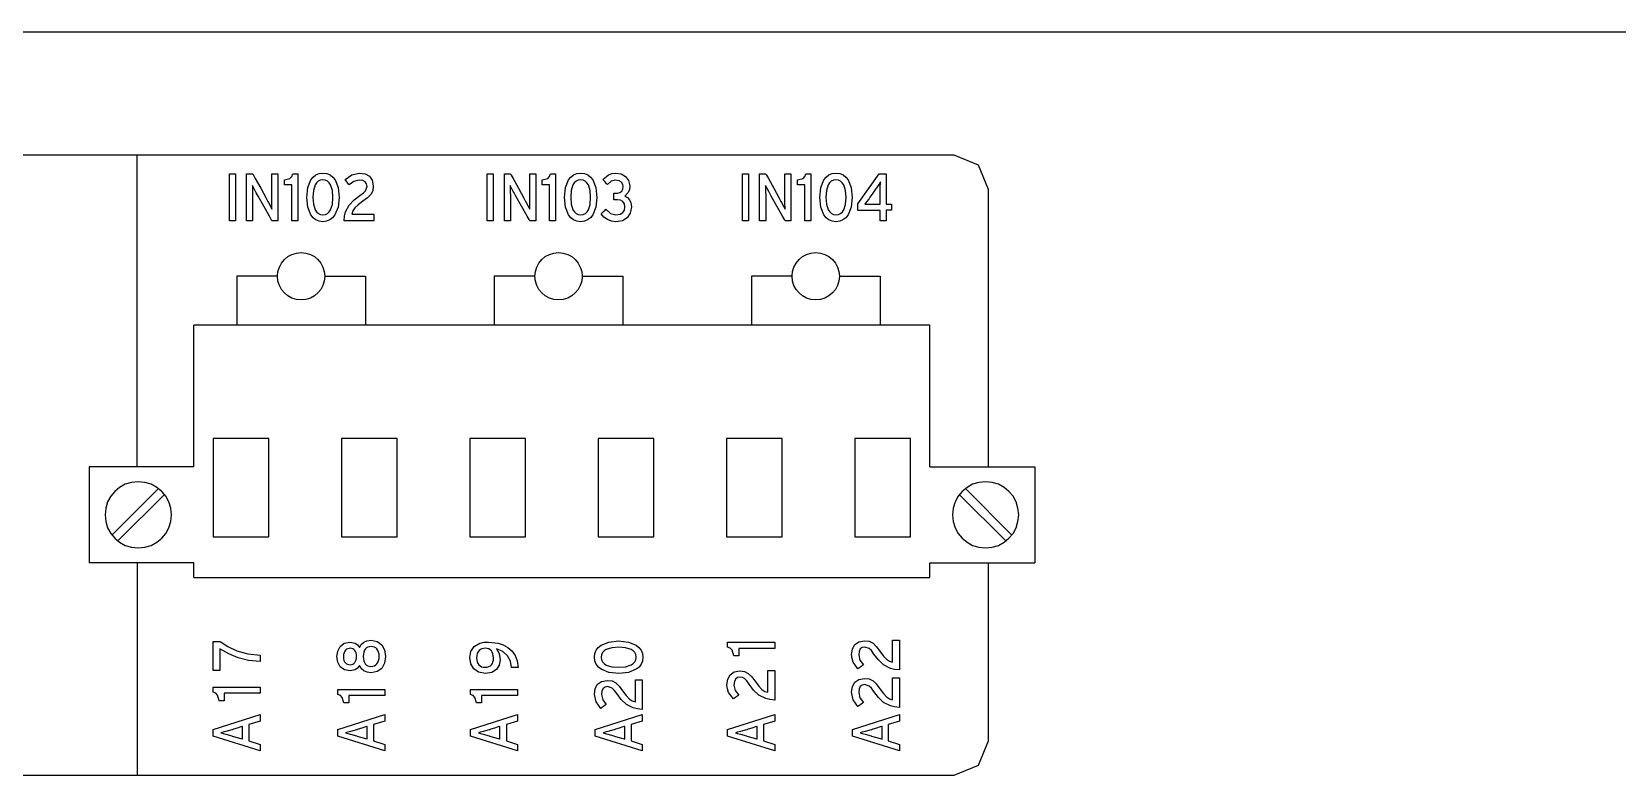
# Model space of a CAD drawing. Extents: x 0.1 to 17.4, y 0.3 to 5.
# Drawn here: x 7.076 to 10.774, y 3.226 to 4.961 of the extents above; entities that cross this region are included whole.
import ezdxf

# ---------------------------------------------------------------- set-up
doc = ezdxf.new("R2010")
doc.units = 0
doc.header["$MEASUREMENT"] = 0
doc.layers.get('0').update_dxf_attribs({"linetype": 'CONTINUOUS'})

msp = doc.modelspace()

# ---------------------------------------------------------------- linework, layer by layer
at = {"color": 7}
for p, q in [((0.3426, 4.9608), (17.1916, 4.9608)), ((7.3222, 3.9459), (7.3222, 4.6729)), ((9.1705, 4.2759), (7.4544, 4.2759)), ((7.4544, 3.9459), (7.4544, 4.2759)), ((9.1705, 3.9459), (9.1705, 4.2759)), ((7.2099, 3.9459), (7.2099, 3.7214)), ((7.4544, 3.9459), (7.2099, 3.9459)), ((9.1705, 3.9459), (9.415, 3.9459)), ((9.415, 3.9459), (9.415, 3.7214)), ((7.2634, 3.7866), (7.3719, 3.8951)), ((9.3614, 3.7866), (9.2533, 3.8951)), ((7.2774, 3.7727), (7.3859, 3.8808)), ((9.3475, 3.7727), (9.239, 3.8808)), ((7.4544, 3.7214), (7.2099, 3.7214)), ((7.3222, 3.7214), (7.3222, 3.226)), ((7.4544, 3.6872), (7.4544, 3.7214)), ((9.1705, 3.6872), (9.1705, 3.7214)), ((9.1705, 3.7214), (9.415, 3.7214)), ((7.4544, 3.6872), (9.1705, 3.6872))]:
    msp.add_line(p, q, dxfattribs=at)
for points in [[(9.3072, 3.9459), (9.3072, 4.5929), (9.2838, 4.6495), (9.2272, 4.6729), (9.1382, 4.6729), (8.8869, 4.6729), (7.9897, 4.6729), (6.7213, 4.6729), (5.2672, 4.6729), (3.8132, 4.6729), (2.5448, 4.6729), (1.6476, 4.6729), (1.3963, 4.6729), (1.3073, 4.6729), (1.2507, 4.6495), (1.2273, 4.5929), (1.2273, 3.9459)], [(7.6365, 4.5193), (7.6349, 4.5223), (7.6305, 4.5301), (7.6174, 4.5537), (7.6042, 4.5774), (7.5998, 4.5852), (7.5982, 4.5881), (7.5911, 4.6017), (7.5911, 4.5969), (7.5912, 4.5898), (7.5912, 4.5763), (7.5912, 4.5738), (7.5912, 4.5674), (7.5912, 4.5478), (7.5912, 4.5282), (7.5912, 4.5218), (7.5912, 4.5193), (7.589, 4.5193), (7.5842, 4.5193), (7.5794, 4.5193), (7.5772, 4.5193), (7.5772, 4.5205), (7.5772, 4.524), (7.5772, 4.5365), (7.5772, 4.5541), (7.5772, 4.5742), (7.5772, 4.5944), (7.5772, 4.612), (7.5772, 4.6245), (7.5772, 4.6279), (7.5772, 4.6292), (7.5795, 4.6292), (7.5846, 4.6292), (7.5896, 4.6292), (7.5919, 4.6292), (7.5935, 4.6263), (7.5976, 4.6187), (7.6102, 4.5956), (7.6227, 4.5725), (7.6268, 4.5649), (7.6284, 4.562), (7.6328, 4.5538), (7.6363, 4.5468), (7.6363, 4.5517), (7.6363, 4.5589), (7.6363, 4.5726), (7.6363, 4.575), (7.6363, 4.5814), (7.6363, 4.6009), (7.6363, 4.6203), (7.6363, 4.6267), (7.6363, 4.6292), (7.6385, 4.6292), (7.6433, 4.6292), (7.6481, 4.6292), (7.6502, 4.6292), (7.6502, 4.6279), (7.6502, 4.6245), (7.6502, 4.612), (7.6502, 4.5944), (7.6502, 4.5742), (7.6502, 4.5541), (7.6502, 4.5365), (7.6502, 4.524), (7.6502, 4.5205), (7.6502, 4.5193), (7.6481, 4.5193), (7.6434, 4.5193), (7.6387, 4.5193), (7.6365, 4.5193)], [(7.6825, 4.5193), (7.6825, 4.5229), (7.6825, 4.5325), (7.6825, 4.5459), (7.6825, 4.5614), (7.6825, 4.5768), (7.6825, 4.5903), (7.6825, 4.5998), (7.6825, 4.6034), (7.6798, 4.6034), (7.6739, 4.6034), (7.668, 4.6034), (7.6653, 4.6034), (7.6653, 4.6052), (7.6653, 4.6092), (7.6653, 4.6131), (7.6653, 4.6149), (7.6783, 4.6186), (7.6827, 4.6229), (7.6852, 4.6292), (7.687, 4.6292), (7.691, 4.6292), (7.695, 4.6292), (7.6969, 4.6292), (7.6969, 4.6279), (7.6969, 4.6245), (7.6969, 4.612), (7.6969, 4.5944), (7.6969, 4.5742), (7.6969, 4.5541), (7.6969, 4.5365), (7.6969, 4.524), (7.6969, 4.5205), (7.6969, 4.5193), (7.6946, 4.5193), (7.6897, 4.5193), (7.6847, 4.5193), (7.6825, 4.5193)], [(7.755, 4.5176), (7.7463, 4.5187), (7.7387, 4.5217), (7.7322, 4.5267), (7.7269, 4.5333), (7.7198, 4.5512), (7.7174, 4.5742), (7.7198, 4.5971), (7.727, 4.615), (7.7324, 4.6217), (7.7389, 4.6267), (7.7466, 4.6298), (7.7554, 4.6309), (7.7641, 4.6298), (7.7718, 4.6267), (7.7783, 4.6218), (7.7836, 4.6151), (7.7908, 4.5973), (7.7932, 4.5742), (7.7907, 4.5514), (7.7834, 4.5335), (7.778, 4.5268), (7.7715, 4.5218), (7.7638, 4.5187), (7.755, 4.5176)], [(7.8047, 4.5193), (7.8058, 4.5306), (7.8083, 4.5404), (7.8165, 4.5562), (7.8281, 4.5685), (7.8417, 4.5787), (7.8497, 4.5846), (7.8548, 4.5897), (7.8581, 4.6), (7.8571, 4.606), (7.8538, 4.6106), (7.8481, 4.6136), (7.8396, 4.6146), (7.8273, 4.6115), (7.8164, 4.6034), (7.815, 4.6054), (7.8118, 4.6097), (7.8087, 4.614), (7.8072, 4.616), (7.8224, 4.627), (7.8401, 4.6309), (7.8536, 4.629), (7.8639, 4.6235), (7.8704, 4.6141), (7.8727, 4.601), (7.8713, 4.5899), (7.867, 4.5811), (7.8595, 4.5733), (7.8486, 4.5654), (7.8371, 4.5569), (7.8296, 4.5496), (7.8252, 4.5426), (7.8228, 4.5353), (7.825, 4.5353), (7.8308, 4.5353), (7.8483, 4.5353), (7.8658, 4.5353), (7.8715, 4.5353), (7.8737, 4.5353), (7.8737, 4.5328), (7.8737, 4.5273), (7.8737, 4.5218), (7.8737, 4.5193), (7.8707, 4.5193), (7.8629, 4.5193), (7.8392, 4.5193), (7.8155, 4.5193), (7.8077, 4.5193), (7.8047, 4.5193)], [(8.2375, 4.5193), (8.2359, 4.5223), (8.2316, 4.5301), (8.2184, 4.5537), (8.2052, 4.5774), (8.2009, 4.5852), (8.1992, 4.5881), (8.1921, 4.6017), (8.1921, 4.5969), (8.1922, 4.5898), (8.1923, 4.5763), (8.1923, 4.5738), (8.1923, 4.5674), (8.1923, 4.5478), (8.1923, 4.5282), (8.1923, 4.5218), (8.1923, 4.5193), (8.1901, 4.5193), (8.1853, 4.5193), (8.1805, 4.5193), (8.1784, 4.5193), (8.1784, 4.5205), (8.1784, 4.524), (8.1784, 4.5365), (8.1784, 4.5541), (8.1784, 4.5742), (8.1784, 4.5944), (8.1784, 4.612), (8.1784, 4.6245), (8.1784, 4.6279), (8.1784, 4.6292), (8.1807, 4.6292), (8.1857, 4.6292), (8.1907, 4.6292), (8.193, 4.6292), (8.1945, 4.6263), (8.1987, 4.6187), (8.2113, 4.5956), (8.2239, 4.5725), (8.228, 4.5649), (8.2296, 4.562), (8.2339, 4.5538), (8.2375, 4.5468), (8.2375, 4.5517), (8.2375, 4.5589), (8.2374, 4.5726), (8.2374, 4.575), (8.2374, 4.5814), (8.2374, 4.6009), (8.2374, 4.6203), (8.2374, 4.6267), (8.2374, 4.6292), (8.2396, 4.6292), (8.2444, 4.6292), (8.2492, 4.6292), (8.2514, 4.6292), (8.2514, 4.6279), (8.2514, 4.6245), (8.2514, 4.612), (8.2514, 4.5944), (8.2514, 4.5742), (8.2514, 4.5541), (8.2514, 4.5365), (8.2514, 4.524), (8.2514, 4.5205), (8.2514, 4.5193), (8.2493, 4.5193), (8.2445, 4.5193), (8.2397, 4.5193), (8.2375, 4.5193)], [(8.2835, 4.5193), (8.2835, 4.5229), (8.2835, 4.5325), (8.2835, 4.5459), (8.2835, 4.5614), (8.2835, 4.5768), (8.2835, 4.5903), (8.2835, 4.5998), (8.2835, 4.6034), (8.2808, 4.6034), (8.275, 4.6034), (8.2692, 4.6034), (8.2665, 4.6034), (8.2665, 4.6052), (8.2665, 4.6092), (8.2665, 4.6131), (8.2665, 4.6149), (8.2794, 4.6186), (8.2838, 4.6229), (8.2862, 4.6292), (8.288, 4.6292), (8.292, 4.6292), (8.2961, 4.6292), (8.2979, 4.6292), (8.2979, 4.6279), (8.2979, 4.6245), (8.2979, 4.612), (8.2979, 4.5944), (8.2979, 4.5742), (8.2979, 4.5541), (8.2979, 4.5365), (8.2979, 4.524), (8.2979, 4.5205), (8.2979, 4.5193), (8.2956, 4.5193), (8.2907, 4.5193), (8.2857, 4.5193), (8.2835, 4.5193)], [(8.3562, 4.5176), (8.3474, 4.5187), (8.3398, 4.5217), (8.3333, 4.5267), (8.328, 4.5333), (8.3208, 4.5512), (8.3184, 4.5742), (8.3208, 4.5971), (8.3281, 4.615), (8.3334, 4.6217), (8.3399, 4.6267), (8.3476, 4.6298), (8.3564, 4.6309), (8.3652, 4.6298), (8.3728, 4.6267), (8.3793, 4.6218), (8.3846, 4.6151), (8.3918, 4.5973), (8.3942, 4.5742), (8.3917, 4.5514), (8.3845, 4.5335), (8.3791, 4.5268), (8.3726, 4.5218), (8.365, 4.5187), (8.3562, 4.5176)], [(8.4386, 4.5176), (8.4284, 4.5189), (8.4188, 4.5225), (8.4104, 4.5282), (8.404, 4.5359), (8.4058, 4.5376), (8.4095, 4.5412), (8.4133, 4.5448), (8.4151, 4.5464), (8.4258, 4.537), (8.4386, 4.5339), (8.4484, 4.5351), (8.4549, 4.5387), (8.4585, 4.5443), (8.4596, 4.5519), (8.4583, 4.5593), (8.4547, 4.5645), (8.4491, 4.5675), (8.4422, 4.5685), (8.4334, 4.5685), (8.4334, 4.571), (8.4334, 4.5764), (8.4334, 4.5819), (8.4334, 4.5844), (8.4422, 4.5844), (8.448, 4.5856), (8.4523, 4.5889), (8.4549, 4.5937), (8.4557, 4.5997), (8.4549, 4.6046), (8.4519, 4.6094), (8.4464, 4.6131), (8.4376, 4.6146), (8.4273, 4.6119), (8.4186, 4.6044), (8.4169, 4.6062), (8.4133, 4.6102), (8.4096, 4.6142), (8.4079, 4.616), (8.4214, 4.627), (8.4292, 4.6299), (8.4378, 4.6309), (8.4506, 4.6289), (8.461, 4.6232), (8.4681, 4.6138), (8.4707, 4.601), (8.4698, 4.5923), (8.4673, 4.5857), (8.459, 4.577), (8.4653, 4.5738), (8.4702, 4.5686), (8.4734, 4.5613), (8.4746, 4.5519), (8.4721, 4.5371), (8.465, 4.5264), (8.4537, 4.5198), (8.4386, 4.5176)], [(8.833, 4.5193), (8.8313, 4.5223), (8.827, 4.5301), (8.8138, 4.5537), (8.8006, 4.5774), (8.7963, 4.5852), (8.7947, 4.5881), (8.7875, 4.6017), (8.7876, 4.5969), (8.7876, 4.5898), (8.7877, 4.5763), (8.7877, 4.5738), (8.7877, 4.5674), (8.7877, 4.5478), (8.7877, 4.5282), (8.7877, 4.5218), (8.7877, 4.5193), (8.7855, 4.5193), (8.7807, 4.5193), (8.7758, 4.5193), (8.7736, 4.5193), (8.7736, 4.5205), (8.7736, 4.524), (8.7736, 4.5365), (8.7736, 4.5541), (8.7736, 4.5742), (8.7736, 4.5944), (8.7736, 4.612), (8.7736, 4.6245), (8.7736, 4.6279), (8.7736, 4.6292), (8.7759, 4.6292), (8.781, 4.6292), (8.7861, 4.6292), (8.7884, 4.6292), (8.79, 4.6263), (8.7941, 4.6187), (8.8066, 4.5956), (8.8191, 4.5725), (8.8233, 4.5649), (8.8248, 4.562), (8.8293, 4.5538), (8.8328, 4.5468), (8.8328, 4.5517), (8.8327, 4.5589), (8.8326, 4.5726), (8.8326, 4.575), (8.8326, 4.5814), (8.8326, 4.6009), (8.8326, 4.6203), (8.8326, 4.6267), (8.8326, 4.6292), (8.8348, 4.6292), (8.8397, 4.6292), (8.8445, 4.6292), (8.8467, 4.6292), (8.8467, 4.6279), (8.8467, 4.6245), (8.8467, 4.612), (8.8467, 4.5944), (8.8467, 4.5742), (8.8467, 4.5541), (8.8467, 4.5365), (8.8467, 4.524), (8.8467, 4.5205), (8.8467, 4.5193), (8.8446, 4.5193), (8.8398, 4.5193), (8.8351, 4.5193), (8.833, 4.5193)], [(8.8789, 4.5193), (8.8789, 4.5229), (8.8789, 4.5325), (8.8789, 4.5459), (8.8789, 4.5614), (8.8789, 4.5768), (8.8789, 4.5903), (8.8789, 4.5998), (8.8789, 4.6034), (8.8762, 4.6034), (8.8704, 4.6034), (8.8645, 4.6034), (8.8618, 4.6034), (8.8618, 4.6052), (8.8618, 4.6092), (8.8618, 4.6131), (8.8618, 4.6149), (8.8748, 4.6186), (8.8792, 4.6229), (8.8816, 4.6292), (8.8835, 4.6292), (8.8875, 4.6292), (8.8915, 4.6292), (8.8933, 4.6292), (8.8933, 4.6279), (8.8933, 4.6245), (8.8933, 4.612), (8.8933, 4.5944), (8.8933, 4.5742), (8.8933, 4.5541), (8.8933, 4.5365), (8.8933, 4.524), (8.8933, 4.5205), (8.8933, 4.5193), (8.8911, 4.5193), (8.8861, 4.5193), (8.8812, 4.5193), (8.8789, 4.5193)], [(8.9515, 4.5176), (8.9428, 4.5187), (8.9351, 4.5217), (8.9286, 4.5267), (8.9233, 4.5333), (8.9161, 4.5512), (8.9137, 4.5742), (8.9161, 4.5971), (8.9234, 4.615), (8.9288, 4.6217), (8.9353, 4.6267), (8.943, 4.6298), (8.9518, 4.6309), (8.9605, 4.6298), (8.9681, 4.6267), (8.9746, 4.6218), (8.9799, 4.6151), (8.9871, 4.5973), (8.9895, 4.5742), (8.987, 4.5514), (8.9798, 4.5335), (8.9745, 4.5268), (8.9679, 4.5218), (8.9603, 4.5187), (8.9515, 4.5176)], [(7.755, 4.6149), (7.7492, 4.6141), (7.7443, 4.6119), (7.7403, 4.6082), (7.7371, 4.6034), (7.7331, 4.5905), (7.7318, 4.5742), (7.7331, 4.5582), (7.7373, 4.5453), (7.7405, 4.5404), (7.7446, 4.5367), (7.7495, 4.5344), (7.7554, 4.5336), (7.7612, 4.5343), (7.7661, 4.5366), (7.7702, 4.5403), (7.7733, 4.5451), (7.7773, 4.558), (7.7786, 4.5742), (7.7773, 4.5903), (7.7732, 4.6032), (7.7699, 4.6081), (7.7659, 4.6118), (7.7609, 4.6141), (7.755, 4.6149)], [(8.3562, 4.6149), (8.3504, 4.6141), (8.3455, 4.6119), (8.3415, 4.6082), (8.3383, 4.6034), (8.3343, 4.5905), (8.333, 4.5742), (8.3343, 4.5582), (8.3384, 4.5453), (8.3416, 4.5404), (8.3457, 4.5367), (8.3506, 4.5344), (8.3564, 4.5336), (8.3623, 4.5343), (8.3672, 4.5366), (8.3712, 4.5403), (8.3744, 4.5451), (8.3784, 4.558), (8.3796, 4.5742), (8.3783, 4.5903), (8.3742, 4.6032), (8.371, 4.6081), (8.367, 4.6118), (8.362, 4.6141), (8.3562, 4.6149)], [(8.9515, 4.6149), (8.9457, 4.6141), (8.9408, 4.6119), (8.9368, 4.6082), (8.9336, 4.6034), (8.9295, 4.5905), (8.9283, 4.5742), (8.9296, 4.5582), (8.9337, 4.5453), (8.937, 4.5404), (8.9411, 4.5367), (8.946, 4.5344), (8.9518, 4.5336), (8.9576, 4.5343), (8.9625, 4.5366), (8.9665, 4.5403), (8.9697, 4.5451), (8.9738, 4.558), (8.9751, 4.5742), (8.9738, 4.5903), (8.9696, 4.6032), (8.9664, 4.6081), (8.9623, 4.6118), (8.9574, 4.6141), (8.9515, 4.6149)], [(9.0466, 4.5976), (9.0458, 4.5965), (9.0437, 4.5934), (9.0373, 4.5841), (9.0309, 4.5748), (9.0287, 4.5717), (9.0279, 4.5705), (9.0231, 4.5639), (9.019, 4.5583), (9.022, 4.5584), (9.026, 4.5585), (9.0344, 4.5586), (9.0353, 4.5586), (9.0376, 4.5586), (9.0446, 4.5586), (9.0516, 4.5586), (9.0539, 4.5586), (9.0547, 4.5586), (9.0547, 4.56), (9.0547, 4.5636), (9.0547, 4.5746), (9.0547, 4.5855), (9.0547, 4.5892), (9.0547, 4.5905), (9.055, 4.6014), (9.0552, 4.6066), (9.0552, 4.6105), (9.0514, 4.6047), (9.0466, 4.5976)], [(7.6496, 4.3901), (7.5546, 4.3901), (7.5546, 4.2759)], [(7.7596, 4.3901), (7.8545, 4.3901), (7.8545, 4.2759)], [(8.2497, 4.3901), (8.1548, 4.3901), (8.1548, 4.2759)], [(8.3596, 4.3901), (8.4547, 4.3901), (8.4547, 4.2759)], [(8.8496, 4.3901), (8.7546, 4.3901), (8.7546, 4.2759)], [(8.9596, 4.3901), (9.0546, 4.3901), (9.0546, 4.2759)], [(7.6291, 4.012), (7.4992, 4.012), (7.4992, 3.7825), (7.6291, 3.7825), (7.6291, 4.012)], [(7.7986, 3.7825), (7.9283, 3.7825), (7.9283, 4.012), (7.7986, 4.012), (7.7986, 3.7825)], [(8.098, 3.7825), (8.2277, 3.7825), (8.2277, 4.012), (8.098, 4.012), (8.098, 3.7825)], [(8.3973, 3.7825), (8.527, 3.7825), (8.527, 4.012), (8.3973, 4.012), (8.3973, 3.7825)], [(8.6967, 3.7825), (8.8264, 3.7825), (8.8264, 4.012), (8.6967, 4.012), (8.6967, 3.7825)], [(8.9959, 3.7825), (9.1258, 3.7825), (9.1258, 4.012), (8.9959, 4.012), (8.9959, 3.7825)], [(7.402, 3.8337), (7.4005, 3.8493), (7.3959, 3.8638), (7.3888, 3.8769), (7.3793, 3.8884), (7.3678, 3.8978), (7.3547, 3.9049), (7.3402, 3.9094), (7.3246, 3.911), (7.309, 3.9094), (7.2945, 3.9049), (7.2813, 3.8978), (7.2699, 3.8884), (7.2604, 3.8769), (7.2533, 3.8638), (7.2488, 3.8493), (7.2472, 3.8337), (7.2488, 3.8181), (7.2533, 3.8036), (7.2604, 3.7904), (7.2699, 3.779), (7.2813, 3.7696), (7.2945, 3.7624), (7.309, 3.7579), (7.3246, 3.7564), (7.3402, 3.7579), (7.3547, 3.7624), (7.3678, 3.7696), (7.3793, 3.779), (7.3888, 3.7904), (7.3959, 3.8036), (7.4005, 3.8181), (7.402, 3.8337), (7.402, 3.8337), (7.402, 3.8337)], [(9.3777, 3.8337), (9.3761, 3.8493), (9.3716, 3.8638), (9.3645, 3.8769), (9.3551, 3.8884), (9.3436, 3.8978), (9.3305, 3.9049), (9.316, 3.9094), (9.3004, 3.911), (9.2848, 3.9094), (9.2703, 3.9049), (9.2572, 3.8978), (9.2457, 3.8884), (9.2363, 3.8769), (9.2292, 3.8638), (9.2247, 3.8493), (9.2231, 3.8337), (9.2247, 3.8181), (9.2292, 3.8036), (9.2363, 3.7904), (9.2457, 3.779), (9.2572, 3.7696), (9.2703, 3.7624), (9.2848, 3.7579), (9.3004, 3.7564), (9.316, 3.7579), (9.3305, 3.7624), (9.3436, 3.7696), (9.3551, 3.779), (9.3645, 3.7904), (9.3716, 3.8036), (9.3761, 3.8181), (9.3777, 3.8337), (9.3777, 3.8337), (9.3777, 3.8337)], [(1.2273, 3.7214), (1.2273, 3.3061), (1.2507, 3.2494), (1.3073, 3.226), (1.3963, 3.226), (1.6476, 3.226), (2.5448, 3.226), (3.8132, 3.226), (5.2672, 3.226), (6.7213, 3.226), (7.9897, 3.226), (8.8869, 3.226), (9.1382, 3.226), (9.2272, 3.226), (9.2838, 3.2494), (9.3072, 3.3061), (9.3072, 3.7214)], [(7.6089, 3.5061), (7.6089, 3.5039), (7.6089, 3.4988), (7.6089, 3.4938), (7.6089, 3.4916), (7.582, 3.494), (7.5577, 3.5), (7.5355, 3.5092), (7.515, 3.5214), (7.515, 3.5192), (7.515, 3.5135), (7.515, 3.4961), (7.515, 3.4788), (7.515, 3.473), (7.515, 3.4709), (7.5125, 3.4709), (7.507, 3.4709), (7.5015, 3.4709), (7.499, 3.4709), (7.499, 3.4738), (7.499, 3.4814), (7.499, 3.5044), (7.499, 3.5275), (7.499, 3.5351), (7.499, 3.538), (7.5016, 3.538), (7.5073, 3.538), (7.513, 3.538), (7.5156, 3.538), (7.5333, 3.5263), (7.5548, 3.5162), (7.58, 3.5091), (7.6089, 3.5061)], [(7.9013, 3.5031), (7.8991, 3.4873), (7.8926, 3.4755), (7.882, 3.468), (7.8676, 3.4654), (7.8584, 3.4666), (7.8508, 3.4698), (7.8447, 3.4752), (7.8403, 3.4824), (7.8359, 3.4762), (7.8304, 3.4723), (7.8191, 3.4695), (7.8053, 3.4721), (7.7957, 3.4793), (7.79, 3.4901), (7.7881, 3.5034), (7.7899, 3.516), (7.7955, 3.5267), (7.805, 3.5342), (7.8188, 3.537), (7.8302, 3.5342), (7.8359, 3.5303), (7.8403, 3.5241), (7.8445, 3.531), (7.8503, 3.5364), (7.858, 3.5398), (7.8676, 3.5411), (7.882, 3.5384), (7.8926, 3.5307), (7.8991, 3.5187), (7.9013, 3.5031)], [(7.8032, 3.5031), (7.8035, 3.4983), (7.8044, 3.4942), (7.8059, 3.491), (7.8078, 3.4884), (7.8101, 3.4864), (7.8127, 3.4851), (7.8186, 3.4841), (7.8218, 3.4844), (7.8247, 3.4854), (7.8273, 3.4871), (7.8295, 3.4893), (7.8312, 3.4921), (7.8326, 3.4954), (7.8334, 3.4992), (7.8337, 3.5034), (7.8334, 3.5077), (7.8326, 3.5115), (7.8312, 3.5148), (7.8295, 3.5175), (7.8273, 3.5196), (7.8249, 3.5212), (7.8193, 3.5224), (7.8133, 3.5213), (7.8105, 3.52), (7.8081, 3.518), (7.8061, 3.5153), (7.8045, 3.512), (7.8035, 3.5079), (7.8032, 3.5031)], [(7.8493, 3.5031), (7.8496, 3.4977), (7.8505, 3.493), (7.8521, 3.4891), (7.8541, 3.4858), (7.8567, 3.4833), (7.8598, 3.4815), (7.8633, 3.4804), (7.8673, 3.48), (7.8714, 3.4804), (7.8752, 3.4816), (7.8785, 3.4835), (7.8812, 3.4861), (7.8834, 3.4895), (7.8851, 3.4935), (7.8861, 3.4981), (7.8864, 3.5034), (7.8861, 3.5088), (7.8851, 3.5135), (7.8834, 3.5174), (7.8813, 3.5207), (7.8786, 3.5232), (7.8755, 3.525), (7.8681, 3.5265), (7.864, 3.5261), (7.8603, 3.5251), (7.8571, 3.5234), (7.8544, 3.5209), (7.8522, 3.5176), (7.8506, 3.5136), (7.8496, 3.5088), (7.8493, 3.5031)], [(8.2108, 3.4773), (8.2083, 3.4773), (8.203, 3.4773), (8.1977, 3.4773), (8.1953, 3.4773), (8.1925, 3.4927), (8.1857, 3.5051), (8.1748, 3.5145), (8.1597, 3.5207), (8.1663, 3.5101), (8.1684, 3.4956), (8.1663, 3.4831), (8.16, 3.4729), (8.1493, 3.466), (8.1341, 3.4634), (8.1182, 3.4663), (8.1068, 3.4742), (8.0998, 3.4862), (8.0975, 3.501), (8.1, 3.5151), (8.1077, 3.5265), (8.1213, 3.5342), (8.1305, 3.5363), (8.1412, 3.537), (8.164, 3.5341), (8.1755, 3.5302), (8.1862, 3.5243), (8.1957, 3.5163), (8.2033, 3.5059), (8.2085, 3.493), (8.2108, 3.4773)], [(8.1134, 3.5004), (8.1138, 3.4952), (8.1149, 3.4907), (8.1166, 3.4869), (8.119, 3.4837), (8.1219, 3.4812), (8.1254, 3.4794), (8.1294, 3.4784), (8.1338, 3.478), (8.1384, 3.4784), (8.1424, 3.4795), (8.1457, 3.4813), (8.1483, 3.4838), (8.1504, 3.4869), (8.1518, 3.4906), (8.1527, 3.4949), (8.1529, 3.4997), (8.1526, 3.5047), (8.1517, 3.5091), (8.1502, 3.513), (8.1481, 3.5163), (8.1454, 3.5189), (8.1421, 3.5208), (8.1381, 3.522), (8.1336, 3.5224), (8.126, 3.521), (8.1225, 3.5193), (8.1195, 3.5169), (8.117, 3.5137), (8.1151, 3.51), (8.1139, 3.5055), (8.1134, 3.5004)], [(8.5015, 3.5014), (8.5005, 3.4927), (8.4974, 3.4851), (8.4924, 3.4786), (8.4858, 3.4733), (8.4679, 3.4661), (8.4451, 3.4637), (8.4222, 3.4662), (8.4042, 3.4733), (8.3975, 3.4787), (8.3925, 3.4852), (8.3893, 3.4929), (8.3883, 3.5017), (8.3893, 3.5104), (8.3924, 3.518), (8.3974, 3.5245), (8.404, 3.5298), (8.4219, 3.537), (8.4447, 3.5394), (8.4676, 3.5369), (8.4856, 3.5297), (8.4923, 3.5243), (8.4973, 3.5178), (8.5004, 3.5101), (8.5015, 3.5014)], [(8.4042, 3.5014), (8.405, 3.4955), (8.4073, 3.4906), (8.4109, 3.4865), (8.4158, 3.4833), (8.4287, 3.4793), (8.4447, 3.478), (8.4608, 3.4793), (8.4738, 3.4835), (8.4787, 3.4868), (8.4824, 3.4909), (8.4848, 3.4958), (8.4856, 3.5017), (8.4848, 3.5076), (8.4825, 3.5125), (8.4788, 3.5165), (8.474, 3.5196), (8.4611, 3.5236), (8.4451, 3.5248), (8.4289, 3.5235), (8.416, 3.5194), (8.4111, 3.5162), (8.4073, 3.5122), (8.405, 3.5073), (8.4042, 3.5014)], [(8.8089, 3.5221), (8.8053, 3.5221), (8.7958, 3.5221), (8.7823, 3.5221), (8.7669, 3.5221), (8.7514, 3.5221), (8.7379, 3.5221), (8.7284, 3.5221), (8.7248, 3.5221), (8.7248, 3.5194), (8.7248, 3.5136), (8.7248, 3.5078), (8.7248, 3.5051), (8.723, 3.5051), (8.719, 3.5051), (8.7151, 3.5051), (8.7133, 3.5051), (8.7095, 3.518), (8.7052, 3.5224), (8.699, 3.5248), (8.699, 3.5266), (8.699, 3.5307), (8.699, 3.5348), (8.699, 3.5366), (8.7003, 3.5366), (8.7038, 3.5366), (8.7162, 3.5366), (8.7338, 3.5366), (8.754, 3.5366), (8.7741, 3.5366), (8.7917, 3.5366), (8.8042, 3.5366), (8.8077, 3.5366), (8.8089, 3.5366), (8.8089, 3.5344), (8.8089, 3.5294), (8.8089, 3.5243), (8.8089, 3.5221)], [(9.0997, 3.4719), (9.0884, 3.473), (9.0786, 3.4754), (9.0627, 3.4836), (9.0505, 3.4952), (9.0403, 3.5088), (9.0344, 3.517), (9.0293, 3.5219), (9.019, 3.5251), (9.013, 3.5241), (9.0084, 3.5209), (9.0056, 3.5152), (9.0046, 3.5068), (9.0075, 3.4945), (9.0156, 3.4838), (9.0136, 3.4823), (9.0093, 3.4792), (9.005, 3.476), (9.003, 3.4746), (8.9921, 3.4896), (8.9891, 3.4982), (8.9881, 3.5071), (8.9899, 3.5207), (8.9955, 3.5311), (9.0048, 3.5377), (9.0181, 3.54), (9.0292, 3.5386), (9.038, 3.5342), (9.0457, 3.5266), (9.0537, 3.5156), (9.0621, 3.5042), (9.0694, 3.4968), (9.0763, 3.4923), (9.0837, 3.4899), (9.0837, 3.4921), (9.0837, 3.4979), (9.0837, 3.5155), (9.0837, 3.5331), (9.0837, 3.5389), (9.0837, 3.5411), (9.0862, 3.5411), (9.0917, 3.5411), (9.0972, 3.5411), (9.0997, 3.5411), (9.0997, 3.5381), (9.0997, 3.5302), (9.0997, 3.5065), (9.0997, 3.4827), (9.0997, 3.4749), (9.0997, 3.4719)], [(8.4998, 3.3797), (8.4886, 3.3808), (8.4788, 3.3832), (8.4629, 3.3914), (8.4507, 3.403), (8.4405, 3.4166), (8.4345, 3.4246), (8.4294, 3.4296), (8.4191, 3.4329), (8.4132, 3.4318), (8.4086, 3.4286), (8.4057, 3.4229), (8.4047, 3.4146), (8.4077, 3.4021), (8.4157, 3.3912), (8.4138, 3.3898), (8.4095, 3.3866), (8.4051, 3.3835), (8.4032, 3.382), (8.3922, 3.3972), (8.3883, 3.4149), (8.3901, 3.4283), (8.3956, 3.4386), (8.405, 3.4451), (8.4183, 3.4475), (8.4294, 3.4461), (8.4381, 3.4418), (8.4458, 3.4343), (8.4539, 3.4234), (8.4623, 3.4119), (8.4696, 3.4044), (8.4765, 3.3999), (8.4839, 3.3976), (8.4839, 3.3998), (8.4839, 3.4056), (8.4839, 3.4231), (8.4839, 3.4405), (8.4839, 3.4463), (8.4839, 3.4485), (8.4864, 3.4485), (8.4919, 3.4485), (8.4973, 3.4485), (8.4998, 3.4485), (8.4998, 3.4455), (8.4998, 3.4377), (8.4998, 3.4141), (8.4998, 3.3904), (8.4998, 3.3826), (8.4998, 3.3797)], [(8.8089, 3.4014), (8.7976, 3.4025), (8.7878, 3.4049), (8.772, 3.4132), (8.7597, 3.4248), (8.7496, 3.4383), (8.7436, 3.4465), (8.7385, 3.4516), (8.7336, 3.4542), (8.7282, 3.4549), (8.7222, 3.4539), (8.7177, 3.4506), (8.7148, 3.4448), (8.7138, 3.4363), (8.7168, 3.424), (8.7248, 3.4132), (8.7228, 3.4118), (8.7185, 3.4086), (8.7142, 3.4055), (8.7123, 3.4041), (8.7013, 3.4191), (8.6984, 3.4279), (8.6973, 3.437), (8.6992, 3.4503), (8.7047, 3.4606), (8.7141, 3.4672), (8.7273, 3.4695), (8.7384, 3.4681), (8.7472, 3.4637), (8.7549, 3.4562), (8.763, 3.4454), (8.7714, 3.4338), (8.7787, 3.4263), (8.7856, 3.4219), (8.793, 3.4197), (8.793, 3.4218), (8.793, 3.4276), (8.793, 3.4451), (8.793, 3.4626), (8.793, 3.4683), (8.793, 3.4705), (8.7955, 3.4705), (8.8009, 3.4705), (8.8064, 3.4705), (8.8089, 3.4705), (8.8089, 3.4676), (8.8089, 3.4597), (8.8089, 3.4359), (8.8089, 3.4122), (8.8089, 3.4043), (8.8089, 3.4014)], [(9.0997, 3.3844), (9.0884, 3.3855), (9.0786, 3.3879), (9.0627, 3.3961), (9.0505, 3.4077), (9.0403, 3.4214), (9.0344, 3.4293), (9.0293, 3.4343), (9.019, 3.4376), (9.013, 3.4366), (9.0084, 3.4334), (9.0056, 3.4278), (9.0046, 3.4193), (9.0075, 3.4069), (9.0156, 3.3959), (9.0136, 3.3945), (9.0093, 3.3914), (9.005, 3.3882), (9.003, 3.3868), (8.9921, 3.4021), (8.9881, 3.4197), (8.9899, 3.4332), (8.9955, 3.4434), (9.0048, 3.4499), (9.0181, 3.4522), (9.0292, 3.4508), (9.038, 3.4465), (9.0457, 3.4391), (9.0537, 3.4281), (9.0621, 3.4167), (9.0694, 3.4092), (9.0763, 3.4047), (9.0837, 3.4024), (9.0837, 3.4046), (9.0837, 3.4103), (9.0837, 3.4278), (9.0837, 3.4453), (9.0837, 3.451), (9.0837, 3.4532), (9.0862, 3.4532), (9.0917, 3.4532), (9.0972, 3.4532), (9.0997, 3.4532), (9.0997, 3.4503), (9.0997, 3.4425), (9.0997, 3.4188), (9.0997, 3.3952), (9.0997, 3.3874), (9.0997, 3.3844)], [(7.6089, 3.4173), (7.6053, 3.4173), (7.5957, 3.4173), (7.5823, 3.4173), (7.5668, 3.4173), (7.5514, 3.4173), (7.5379, 3.4173), (7.5284, 3.4173), (7.5248, 3.4173), (7.5248, 3.4146), (7.5248, 3.4086), (7.5248, 3.4027), (7.5248, 3.4), (7.523, 3.4), (7.519, 3.4), (7.5151, 3.4), (7.5133, 3.4), (7.5095, 3.4131), (7.5052, 3.4174), (7.499, 3.42), (7.499, 3.4218), (7.499, 3.4258), (7.499, 3.4297), (7.499, 3.4315), (7.5003, 3.4315), (7.5037, 3.4315), (7.5162, 3.4315), (7.5338, 3.4315), (7.5539, 3.4315), (7.5741, 3.4315), (7.5917, 3.4315), (7.6042, 3.4315), (7.6076, 3.4315), (7.6089, 3.4315), (7.6089, 3.4293), (7.6089, 3.4244), (7.6089, 3.4195), (7.6089, 3.4173)], [(7.8996, 3.4119), (7.896, 3.4119), (7.8865, 3.4119), (7.873, 3.4119), (7.8576, 3.4119), (7.8422, 3.4119), (7.8287, 3.4119), (7.8192, 3.4119), (7.8156, 3.4119), (7.8156, 3.4092), (7.8156, 3.4034), (7.8156, 3.3976), (7.8156, 3.3949), (7.8138, 3.3949), (7.8098, 3.3949), (7.8058, 3.3949), (7.804, 3.3949), (7.8003, 3.4078), (7.796, 3.4122), (7.7898, 3.4146), (7.7898, 3.4164), (7.7898, 3.4205), (7.7898, 3.4246), (7.7898, 3.4264), (7.791, 3.4264), (7.7945, 3.4264), (7.8069, 3.4264), (7.8245, 3.4264), (7.8447, 3.4264), (7.8649, 3.4264), (7.8825, 3.4264), (7.8949, 3.4264), (7.8984, 3.4264), (7.8996, 3.4264), (7.8996, 3.4242), (7.8996, 3.4192), (7.8996, 3.4141), (7.8996, 3.4119)], [(8.2091, 3.4119), (8.2054, 3.4119), (8.1959, 3.4119), (8.1825, 3.4119), (8.167, 3.4119), (8.1516, 3.4119), (8.1381, 3.4119), (8.1286, 3.4119), (8.125, 3.4119), (8.125, 3.4092), (8.125, 3.4034), (8.125, 3.3976), (8.125, 3.3949), (8.1232, 3.3949), (8.1192, 3.3949), (8.1152, 3.3949), (8.1134, 3.3949), (8.1097, 3.4078), (8.1054, 3.4122), (8.0992, 3.4146), (8.0992, 3.4164), (8.0992, 3.4205), (8.0992, 3.4246), (8.0992, 3.4264), (8.1004, 3.4264), (8.1039, 3.4264), (8.1164, 3.4264), (8.134, 3.4264), (8.1541, 3.4264), (8.1743, 3.4264), (8.1919, 3.4264), (8.2043, 3.4264), (8.2078, 3.4264), (8.2091, 3.4264), (8.2091, 3.4242), (8.2091, 3.4192), (8.2091, 3.4141), (8.2091, 3.4119)], [(7.5428, 3.3322), (7.529, 3.3281), (7.5223, 3.3263), (7.5175, 3.3251), (7.5223, 3.3239), (7.5289, 3.3221), (7.5429, 3.3179), (7.544, 3.3176), (7.5468, 3.3168), (7.5555, 3.3142), (7.5641, 3.3116), (7.5669, 3.3108), (7.568, 3.3105), (7.568, 3.3117), (7.568, 3.3151), (7.568, 3.3252), (7.568, 3.3354), (7.568, 3.3387), (7.568, 3.34), (7.5669, 3.3396), (7.5641, 3.3388), (7.5554, 3.3361), (7.5467, 3.3334), (7.5438, 3.3325), (7.5428, 3.3322)], [(7.8335, 3.3322), (7.8197, 3.3281), (7.8131, 3.3263), (7.8083, 3.3251), (7.8131, 3.3239), (7.8197, 3.3221), (7.8337, 3.3179), (7.8348, 3.3176), (7.8376, 3.3168), (7.8462, 3.3142), (7.8549, 3.3116), (7.8577, 3.3108), (7.8588, 3.3105), (7.8588, 3.3117), (7.8588, 3.3151), (7.8588, 3.3252), (7.8588, 3.3354), (7.8588, 3.3387), (7.8588, 3.34), (7.8577, 3.3396), (7.8548, 3.3388), (7.8462, 3.3361), (7.8375, 3.3334), (7.8346, 3.3325), (7.8335, 3.3322)], [(8.1429, 3.3322), (8.1292, 3.3281), (8.1225, 3.3263), (8.1177, 3.3251), (8.1225, 3.3239), (8.1291, 3.3221), (8.1431, 3.3179), (8.1442, 3.3176), (8.147, 3.3168), (8.1557, 3.3142), (8.1643, 3.3116), (8.1671, 3.3108), (8.1682, 3.3105), (8.1682, 3.3117), (8.1682, 3.3151), (8.1682, 3.3252), (8.1682, 3.3354), (8.1682, 3.3387), (8.1682, 3.34), (8.1671, 3.3396), (8.1643, 3.3388), (8.1556, 3.3361), (8.1469, 3.3334), (8.144, 3.3325), (8.1429, 3.3322)], [(8.4337, 3.3322), (8.4199, 3.3281), (8.4133, 3.3263), (8.4084, 3.3251), (8.4133, 3.3239), (8.4199, 3.3221), (8.4339, 3.3179), (8.4349, 3.3176), (8.4378, 3.3168), (8.4464, 3.3142), (8.455, 3.3116), (8.4579, 3.3108), (8.459, 3.3105), (8.459, 3.3117), (8.459, 3.3151), (8.459, 3.3252), (8.459, 3.3354), (8.459, 3.3387), (8.459, 3.34), (8.4579, 3.3396), (8.455, 3.3388), (8.4463, 3.3361), (8.4376, 3.3334), (8.4348, 3.3325), (8.4337, 3.3322)], [(8.7428, 3.3322), (8.729, 3.3281), (8.7224, 3.3263), (8.7175, 3.3251), (8.7223, 3.3239), (8.729, 3.3221), (8.7429, 3.3179), (8.744, 3.3176), (8.7469, 3.3168), (8.7556, 3.3142), (8.7643, 3.3116), (8.7671, 3.3108), (8.7682, 3.3105), (8.7682, 3.3117), (8.7682, 3.3151), (8.7682, 3.3252), (8.7682, 3.3354), (8.7682, 3.3387), (8.7682, 3.34), (8.7671, 3.3396), (8.7642, 3.3388), (8.7555, 3.3361), (8.7468, 3.3334), (8.7439, 3.3325), (8.7428, 3.3322)], [(9.0335, 3.3322), (9.0198, 3.3281), (9.0131, 3.3263), (9.0083, 3.3251), (9.0131, 3.3239), (9.0197, 3.3221), (9.0337, 3.3179), (9.0348, 3.3176), (9.0377, 3.3168), (9.0463, 3.3142), (9.055, 3.3116), (9.0579, 3.3108), (9.059, 3.3105), (9.059, 3.3117), (9.059, 3.3151), (9.059, 3.3252), (9.059, 3.3354), (9.059, 3.3387), (9.059, 3.34), (9.0579, 3.3396), (9.055, 3.3388), (9.0463, 3.3361), (9.0375, 3.3334), (9.0346, 3.3325), (9.0335, 3.3322)]]:
    msp.add_lwpolyline(points, dxfattribs=at)
for points in [[(7.5372, 4.5193), (7.5372, 4.6292), (7.5516, 4.6292), (7.5516, 4.5193)], [(8.1382, 4.5193), (8.1382, 4.6292), (8.1526, 4.6292), (8.1526, 4.5193)], [(8.7336, 4.5193), (8.7336, 4.6292), (8.748, 4.6292), (8.748, 4.5193)], [(9.0688, 4.5441), (9.0688, 4.5193), (9.0547, 4.5193), (9.0547, 4.5434), (9.0027, 4.5434), (9.0027, 4.5593), (9.0524, 4.6292), (9.0688, 4.6292), (9.0688, 4.5586), (9.0815, 4.5586), (9.0815, 4.5441)], [(7.6089, 3.3525), (7.5829, 3.3444), (7.5829, 3.3061), (7.6089, 3.2979), (7.6089, 3.283), (7.499, 3.3176), (7.499, 3.3329), (7.6089, 3.3678)], [(7.8996, 3.3525), (7.8735, 3.3444), (7.8735, 3.3061), (7.8996, 3.2979), (7.8996, 3.283), (7.7898, 3.3176), (7.7898, 3.3329), (7.8996, 3.3678)], [(8.2091, 3.3525), (8.1831, 3.3444), (8.1831, 3.3061), (8.2091, 3.2979), (8.2091, 3.283), (8.0992, 3.3176), (8.0992, 3.3329), (8.2091, 3.3678)], [(8.4998, 3.3525), (8.4737, 3.3444), (8.4737, 3.3061), (8.4998, 3.2979), (8.4998, 3.283), (8.39, 3.3176), (8.39, 3.3329), (8.4998, 3.3678)], [(8.8089, 3.3525), (8.783, 3.3444), (8.783, 3.3061), (8.8089, 3.2979), (8.8089, 3.283), (8.699, 3.3176), (8.699, 3.3329), (8.8089, 3.3678)], [(9.0997, 3.3525), (9.0737, 3.3444), (9.0737, 3.3061), (9.0997, 3.2979), (9.0997, 3.283), (8.9898, 3.3176), (8.9898, 3.3329), (9.0997, 3.3678)]]:
    msp.add_lwpolyline(points, close=True, dxfattribs=at)
for centre in [(7.7045, 4.3903), (8.3047, 4.3903), (8.9045, 4.3903)]:
    msp.add_circle(centre, 0.0551, dxfattribs=at)

doc.saveas('drawing.dxf')
